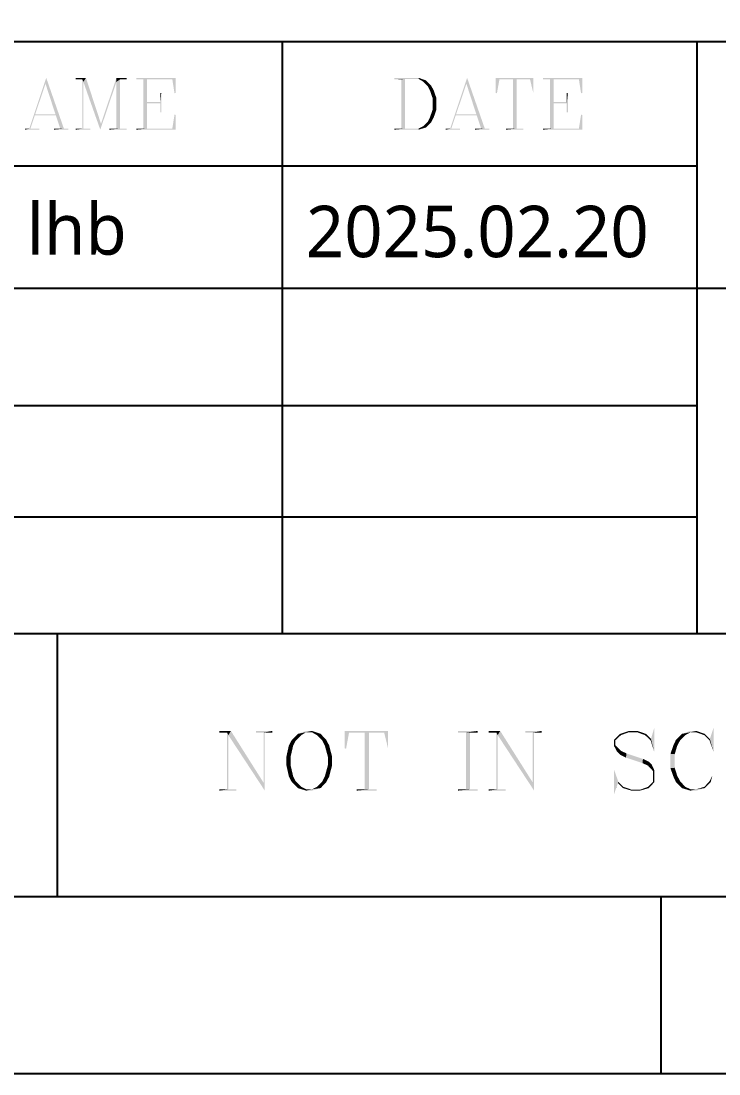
# Model space of a CAD drawing. Header units: millimetres. Extents: x 3150 to 3893, y 1403 to 2132.
# Drawn here: x 3486.77 to 3507.39, y 1489.98 to 1521.08 of the extents above; entities that cross this region are included whole.
import ezdxf

# ---------------------------------------------------------------- set-up
doc = ezdxf.new("R2010")
doc.units = ezdxf.units.MM
doc.layers.add('图框', color=7, linetype='Continuous', lineweight=15)
doc.styles.add('宋体', font='')
doc.styles.get('宋体').set_extended_font_data('Microsoft YaHei')

msp = doc.modelspace()

# ---------------------------------------------------------------- linework, layer by layer
at = {"lineweight": -3}
for p, q in [((3466.3059, 1520.4736), (3558.7906, 1520.4736)), ((3494.48, 1520.4736), (3494.48, 1502.99)), ((3506.7297, 1520.4736), (3506.7297, 1502.99)), ((3466.3059, 1516.7987), (3506.7297, 1516.7987)), ((3466.3059, 1513.1875), (3558.7906, 1513.1875)), ((3466.3059, 1509.7217), (3506.7297, 1509.7217)), ((3466.3059, 1506.4332), (3506.7297, 1506.4332)), ((3466.3059, 1502.99), (3558.7906, 1502.99)), ((3487.8317, 1502.99), (3487.8317, 1495.2052))]:
    msp.add_line(p, q, dxfattribs=at)
msp.add_lwpolyline([(3558.7906, 1495.2052), (3466.3059, 1495.2052), (3466.3059, 1531.9576), (3558.7906, 1531.9576)], close=True)
for points in [[(3487.4919, 1519.228), (3487.0141, 1517.9031), (3487.5136, 1519.4018)], [(3487.7851, 1518.3267), (3487.4919, 1519.228), (3487.5136, 1519.4018)], [(3487.796, 1518.2941), (3487.7851, 1518.3267), (3487.5136, 1519.4018)], [(3487.9263, 1517.9031), (3487.796, 1518.2941), (3487.5136, 1519.4018)], [(3487.9263, 1517.9031), (3487.5136, 1519.4018), (3488.0349, 1517.9031)], [(3488.6864, 1519.4018), (3488.3824, 1519.3583), (3488.3824, 1519.4018)], [(3488.5778, 1519.3583), (3488.3824, 1519.3583), (3488.6864, 1519.4018)], [(3488.6104, 1519.2823), (3488.5778, 1519.3583), (3488.6864, 1519.4018)], [(3488.6104, 1519.2823), (3488.5778, 1517.9031), (3488.5778, 1519.3583)], [(3488.6104, 1519.2823), (3488.6864, 1519.4018), (3489.1317, 1518.0443)], [(3489.5878, 1519.2823), (3489.1317, 1518.0443), (3489.5878, 1519.4018)], [(3489.5878, 1519.4018), (3489.8919, 1519.4018), (3489.6964, 1519.3583)], [(3489.5878, 1519.4018), (3489.6964, 1519.3583), (3489.5878, 1519.2823)], [(3489.5878, 1517.9031), (3489.5878, 1519.2823), (3489.6964, 1519.3583)], [(3489.5878, 1517.9031), (3489.6964, 1519.3583), (3489.6964, 1517.9031)], [(3489.6964, 1519.3583), (3489.8919, 1519.4018), (3489.8919, 1519.3583)], [(3491.3362, 1519.4018), (3490.1742, 1519.3583), (3490.1742, 1519.4018)], [(3490.3805, 1519.3583), (3490.1742, 1519.3583), (3491.3362, 1519.4018)], [(3490.4891, 1519.3583), (3490.3805, 1519.3583), (3491.3362, 1519.4018)], [(3490.4891, 1519.3583), (3490.4891, 1518.685), (3490.3805, 1517.9031)], [(3490.4891, 1519.3583), (3490.3805, 1517.9031), (3490.3805, 1519.3583)], [(3491.2385, 1519.3583), (3490.4891, 1519.3583), (3491.3362, 1519.4018)], [(3491.2385, 1519.3583), (3491.3362, 1519.4018), (3491.3362, 1518.9565)], [(3491.3362, 1518.9565), (3491.3036, 1518.9457), (3491.2385, 1519.3583)], [(3498.5144, 1519.4018), (3498.1126, 1519.3692), (3497.7976, 1519.3583)], [(3498.5144, 1519.4018), (3497.7976, 1519.3583), (3497.7976, 1519.4018)], [(3498.004, 1519.3583), (3497.7976, 1519.3583), (3498.1126, 1519.3692)], [(3498.004, 1517.9031), (3498.004, 1519.3583), (3498.1126, 1519.3692)], [(3498.004, 1517.9031), (3498.1126, 1519.3692), (3498.1126, 1517.9031)], [(3498.5144, 1519.3692), (3498.1126, 1519.3692), (3498.5144, 1519.4018)], [(3498.5144, 1519.3692), (3498.5144, 1519.4018), (3498.7316, 1519.3258)], [(3498.7316, 1519.3258), (3498.6447, 1519.2932), (3498.5144, 1519.3692)], [(3498.6447, 1519.2932), (3498.7316, 1519.3258), (3498.8836, 1519.1737)], [(3498.8836, 1519.1737), (3498.7859, 1519.152), (3498.6447, 1519.2932)], [(3499.9261, 1519.228), (3499.4483, 1517.9031), (3499.9479, 1519.4018)], [(3500.2193, 1518.3267), (3499.9261, 1519.228), (3499.9479, 1519.4018)], [(3500.2302, 1518.2941), (3500.2193, 1518.3267), (3499.9479, 1519.4018)], [(3500.3605, 1517.9031), (3500.2302, 1518.2941), (3499.9479, 1519.4018)], [(3500.3605, 1517.9031), (3499.9479, 1519.4018), (3500.4691, 1517.9031)], [(3500.7949, 1519.4018), (3501.9026, 1519.4018), (3500.9035, 1519.3583)], [(3500.9035, 1519.3583), (3500.7949, 1518.9565), (3500.7949, 1519.4018)], [(3500.7949, 1518.9565), (3500.9035, 1519.3583), (3500.8275, 1518.9457)], [(3501.3053, 1519.3583), (3500.9035, 1519.3583), (3501.9026, 1519.4018)], [(3501.4139, 1519.3583), (3501.3053, 1519.3583), (3501.9026, 1519.4018)], [(3501.4139, 1519.3583), (3501.3053, 1517.9031), (3501.3053, 1519.3583)], [(3501.3053, 1517.9031), (3501.4139, 1519.3583), (3501.4139, 1517.9031)], [(3501.8048, 1519.3583), (3501.4139, 1519.3583), (3501.9026, 1519.4018)], [(3501.8048, 1519.3583), (3501.9026, 1519.4018), (3501.9026, 1518.9565)], [(3503.3469, 1519.4018), (3502.1849, 1519.3583), (3502.1849, 1519.4018)], [(3502.3913, 1519.3583), (3502.1849, 1519.3583), (3503.3469, 1519.4018)], [(3502.4999, 1519.3583), (3502.3913, 1519.3583), (3503.3469, 1519.4018)], [(3502.4999, 1519.3583), (3502.4999, 1518.685), (3502.3913, 1517.9031)], [(3502.4999, 1519.3583), (3502.3913, 1517.9031), (3502.3913, 1519.3583)], [(3503.2492, 1519.3583), (3502.4999, 1519.3583), (3503.3469, 1519.4018)], [(3503.2492, 1519.3583), (3503.3469, 1519.4018), (3503.3469, 1518.9565)], [(3503.3469, 1518.9565), (3503.3143, 1518.9457), (3503.2492, 1519.3583)], [(3487.4919, 1519.228), (3487.1878, 1518.3267), (3487.0141, 1517.9031)], [(3488.5778, 1517.9031), (3488.6104, 1519.2823), (3488.6104, 1517.9031)], [(3489.1317, 1518.0443), (3489.11, 1517.8706), (3488.6104, 1519.2823)], [(3489.1317, 1518.0443), (3489.5878, 1519.2823), (3489.11, 1517.8706)], [(3498.7859, 1519.152), (3498.8836, 1519.1737), (3498.9596, 1519.0325)], [(3498.9596, 1519.0325), (3498.851, 1519.0217), (3498.7859, 1519.152)], [(3498.851, 1519.0217), (3498.9596, 1519.0325), (3499.0356, 1518.8154)], [(3499.0356, 1518.8154), (3498.927, 1518.8045), (3498.851, 1519.0217)], [(3499.9261, 1519.228), (3499.6221, 1518.3267), (3499.4483, 1517.9031)], [(3490.4891, 1518.685), (3490.4891, 1518.6525), (3490.3805, 1517.9031)], [(3490.8801, 1518.6525), (3490.4891, 1518.6525), (3490.8801, 1518.685)], [(3490.4891, 1518.685), (3490.8801, 1518.685), (3490.4891, 1518.6525)], [(3490.9127, 1518.9565), (3490.8801, 1518.685), (3490.8801, 1518.9565)], [(3490.8801, 1518.6525), (3490.8801, 1518.685), (3490.9127, 1518.9565)], [(3490.8801, 1518.381), (3490.8801, 1518.6525), (3490.9127, 1518.9565)], [(3490.8801, 1518.381), (3490.9127, 1518.9565), (3490.9127, 1518.381)], [(3498.927, 1518.457), (3498.927, 1518.8045), (3499.0356, 1518.8154)], [(3498.927, 1518.457), (3499.0356, 1518.8154), (3499.0356, 1518.4461)], [(3502.4999, 1518.685), (3502.4999, 1518.6525), (3502.3913, 1517.9031)], [(3502.8908, 1518.6525), (3502.4999, 1518.6525), (3502.8908, 1518.685)], [(3502.4999, 1518.685), (3502.8908, 1518.685), (3502.4999, 1518.6525)], [(3502.9234, 1518.9565), (3502.8908, 1518.685), (3502.8908, 1518.9565)], [(3502.8908, 1518.6525), (3502.8908, 1518.685), (3502.9234, 1518.9565)], [(3502.8908, 1518.381), (3502.8908, 1518.6525), (3502.9234, 1518.9565)], [(3502.8908, 1518.381), (3502.9234, 1518.9565), (3502.9234, 1518.381)], [(3490.3805, 1517.9031), (3490.4891, 1518.6525), (3490.4891, 1517.9031)], [(3499.0356, 1518.4461), (3498.851, 1518.2398), (3498.927, 1518.457)], [(3498.851, 1518.2398), (3499.0356, 1518.4461), (3498.9596, 1518.2289)], [(3502.3913, 1517.9031), (3502.4999, 1518.6525), (3502.4999, 1517.9031)], [(3487.1878, 1518.3267), (3487.177, 1518.2941), (3487.0141, 1517.9031)], [(3487.0141, 1517.9031), (3487.177, 1518.2941), (3487.0466, 1517.9031)], [(3487.1878, 1518.3267), (3487.7851, 1518.3267), (3487.177, 1518.2941)], [(3487.796, 1518.2941), (3487.177, 1518.2941), (3487.7851, 1518.3267)], [(3491.3362, 1518.305), (3491.2385, 1517.9031), (3491.3036, 1518.3158)], [(3491.2385, 1517.9031), (3491.3362, 1518.305), (3491.3362, 1517.8706)], [(3498.8836, 1518.0878), (3498.6447, 1517.9683), (3498.7859, 1518.1095)], [(3498.6447, 1517.9683), (3498.8836, 1518.0878), (3498.7316, 1517.9357)], [(3498.9596, 1518.2289), (3498.7859, 1518.1095), (3498.851, 1518.2398)], [(3498.7859, 1518.1095), (3498.9596, 1518.2289), (3498.8836, 1518.0878)], [(3499.6221, 1518.3267), (3499.6112, 1518.2941), (3499.4483, 1517.9031)], [(3499.4483, 1517.9031), (3499.6112, 1518.2941), (3499.4809, 1517.9031)], [(3499.6221, 1518.3267), (3500.2193, 1518.3267), (3499.6112, 1518.2941)], [(3500.2302, 1518.2941), (3499.6112, 1518.2941), (3500.2193, 1518.3267)], [(3503.3469, 1518.305), (3503.2492, 1517.9031), (3503.3143, 1518.3158)], [(3503.2492, 1517.9031), (3503.3469, 1518.305), (3503.3469, 1517.8706)], [(3487.0466, 1517.9031), (3487.3073, 1517.9031), (3486.8837, 1517.8706)], [(3487.0141, 1517.9031), (3487.0466, 1517.9031), (3486.8837, 1517.8706)], [(3487.0141, 1517.9031), (3486.8837, 1517.8706), (3486.8837, 1517.9031)], [(3486.8837, 1517.8706), (3487.3073, 1517.9031), (3487.3073, 1517.8706)], [(3488.0349, 1517.9031), (3488.1652, 1517.9031), (3487.7417, 1517.8706)], [(3487.9263, 1517.9031), (3488.0349, 1517.9031), (3487.7417, 1517.8706)], [(3487.9263, 1517.9031), (3487.7417, 1517.8706), (3487.7417, 1517.9031)], [(3487.7417, 1517.8706), (3488.1652, 1517.9031), (3488.1652, 1517.8706)], [(3488.6104, 1517.9031), (3488.8168, 1517.9031), (3488.3824, 1517.8706)], [(3488.5778, 1517.9031), (3488.6104, 1517.9031), (3488.3824, 1517.8706)], [(3488.5778, 1517.9031), (3488.3824, 1517.8706), (3488.3824, 1517.9031)], [(3488.3824, 1517.8706), (3488.8168, 1517.9031), (3488.8168, 1517.8706)], [(3489.6964, 1517.9031), (3489.8919, 1517.9031), (3489.3815, 1517.8706)], [(3489.5878, 1517.9031), (3489.6964, 1517.9031), (3489.3815, 1517.8706)], [(3489.5878, 1517.9031), (3489.3815, 1517.8706), (3489.3815, 1517.9031)], [(3489.3815, 1517.8706), (3489.8919, 1517.9031), (3489.8919, 1517.8706)], [(3490.4891, 1517.9031), (3491.2385, 1517.9031), (3490.1742, 1517.8706)], [(3490.3805, 1517.9031), (3490.4891, 1517.9031), (3490.1742, 1517.8706)], [(3490.3805, 1517.9031), (3490.1742, 1517.8706), (3490.1742, 1517.9031)], [(3491.3362, 1517.8706), (3490.1742, 1517.8706), (3491.2385, 1517.9031)], [(3498.1126, 1517.9031), (3498.5144, 1517.9031), (3497.7976, 1517.8706)], [(3498.004, 1517.9031), (3498.1126, 1517.9031), (3497.7976, 1517.8706)], [(3498.004, 1517.9031), (3497.7976, 1517.8706), (3497.7976, 1517.9031)], [(3498.5144, 1517.8706), (3497.7976, 1517.8706), (3498.5144, 1517.9031)], [(3498.7316, 1517.9357), (3498.5144, 1517.9031), (3498.6447, 1517.9683)], [(3498.5144, 1517.9031), (3498.7316, 1517.9357), (3498.5144, 1517.8706)], [(3499.4809, 1517.9031), (3499.7415, 1517.9031), (3499.318, 1517.8706)], [(3499.4483, 1517.9031), (3499.4809, 1517.9031), (3499.318, 1517.8706)], [(3499.4483, 1517.9031), (3499.318, 1517.8706), (3499.318, 1517.9031)], [(3499.318, 1517.8706), (3499.7415, 1517.9031), (3499.7415, 1517.8706)], [(3500.4691, 1517.9031), (3500.5994, 1517.9031), (3500.1759, 1517.8706)], [(3500.3605, 1517.9031), (3500.4691, 1517.9031), (3500.1759, 1517.8706)], [(3500.3605, 1517.9031), (3500.1759, 1517.8706), (3500.1759, 1517.9031)], [(3500.1759, 1517.8706), (3500.5994, 1517.9031), (3500.5994, 1517.8706)], [(3501.4139, 1517.9031), (3501.6094, 1517.9031), (3501.099, 1517.8706)], [(3501.3053, 1517.9031), (3501.4139, 1517.9031), (3501.099, 1517.8706)], [(3501.3053, 1517.9031), (3501.099, 1517.8706), (3501.099, 1517.9031)], [(3501.099, 1517.8706), (3501.6094, 1517.9031), (3501.6094, 1517.8706)], [(3502.4999, 1517.9031), (3503.2492, 1517.9031), (3502.1849, 1517.8706)], [(3502.3913, 1517.9031), (3502.4999, 1517.9031), (3502.1849, 1517.8706)], [(3502.3913, 1517.9031), (3502.1849, 1517.8706), (3502.1849, 1517.9031)], [(3503.3469, 1517.8706), (3502.1849, 1517.8706), (3503.2492, 1517.9031)], [(3492.9688, 1500.1105), (3492.631, 1500.0604), (3492.631, 1500.1105)], [(3492.8562, 1500.0604), (3492.631, 1500.0604), (3492.9688, 1500.1105)], [(3492.8938, 1499.9853), (3492.8562, 1500.0604), (3492.9688, 1500.1105)], [(3492.8938, 1499.9853), (3492.8562, 1498.384), (3492.8562, 1500.0604)], [(3492.8938, 1499.9853), (3492.9688, 1500.1105), (3493.9321, 1498.5842)], [(3494.1948, 1500.1105), (3493.7069, 1500.0604), (3493.7069, 1500.1105)], [(3493.9321, 1500.0604), (3493.7069, 1500.0604), (3494.1948, 1500.1105)], [(3493.9696, 1500.0604), (3493.9321, 1500.0604), (3494.1948, 1500.1105)], [(3493.9696, 1500.0604), (3493.9321, 1498.5842), (3493.9321, 1500.0604)], [(3493.9321, 1498.5842), (3493.9696, 1500.0604), (3493.9696, 1498.3465)], [(3493.9696, 1500.0604), (3494.1948, 1500.1105), (3494.1948, 1500.0604)], [(3495.0455, 1499.9853), (3494.7703, 1499.8477), (3494.9454, 1500.0229)], [(3495.3583, 1500.1105), (3495.1956, 1500.0729), (3494.9454, 1500.0229)], [(3495.3583, 1500.1105), (3494.9454, 1500.0229), (3495.1956, 1500.1105)], [(3494.9454, 1500.0229), (3495.1956, 1500.0729), (3495.0455, 1499.9853)], [(3495.3583, 1500.0729), (3495.1956, 1500.0729), (3495.3583, 1500.1105)], [(3495.3583, 1500.0729), (3495.3583, 1500.1105), (3495.621, 1500.0229)], [(3495.621, 1500.0229), (3495.5084, 1499.9853), (3495.3583, 1500.0729)], [(3495.5084, 1499.9853), (3495.621, 1500.0229), (3495.7836, 1499.8477)], [(3496.3341, 1500.1105), (3497.6101, 1500.1105), (3496.4592, 1500.0604)], [(3496.4592, 1500.0604), (3496.3341, 1499.5975), (3496.3341, 1500.1105)], [(3496.3341, 1499.5975), (3496.4592, 1500.0604), (3496.3716, 1499.585)], [(3496.9221, 1500.0604), (3496.4592, 1500.0604), (3497.6101, 1500.1105)], [(3497.0472, 1500.0604), (3496.9221, 1500.0604), (3497.6101, 1500.1105)], [(3497.0472, 1500.0604), (3496.9221, 1498.384), (3496.9221, 1500.0604)], [(3496.9221, 1498.384), (3497.0472, 1500.0604), (3497.0472, 1498.384)], [(3497.4975, 1500.0604), (3497.0472, 1500.0604), (3497.6101, 1500.1105)], [(3497.4975, 1500.0604), (3497.6101, 1500.1105), (3497.6101, 1499.5975)], [(3500.2623, 1500.1105), (3499.6743, 1500.0604), (3499.6743, 1500.1105)], [(3499.912, 1500.0604), (3499.6743, 1500.0604), (3500.2623, 1500.1105)], [(3500.0371, 1500.0604), (3499.912, 1500.0604), (3500.2623, 1500.1105)], [(3500.0371, 1500.0604), (3499.912, 1498.384), (3499.912, 1500.0604)], [(3499.912, 1498.384), (3500.0371, 1500.0604), (3500.0371, 1498.384)], [(3500.0371, 1500.0604), (3500.2623, 1500.1105), (3500.2623, 1500.0604)], [(3500.9253, 1500.1105), (3500.5876, 1500.0604), (3500.5876, 1500.1105)], [(3500.8127, 1500.0604), (3500.5876, 1500.0604), (3500.9253, 1500.1105)], [(3500.8503, 1499.9853), (3500.8127, 1500.0604), (3500.9253, 1500.1105)], [(3500.8503, 1499.9853), (3500.8127, 1498.384), (3500.8127, 1500.0604)], [(3500.8503, 1499.9853), (3500.9253, 1500.1105), (3501.8886, 1498.5842)], [(3502.1513, 1500.1105), (3501.6634, 1500.0604), (3501.6634, 1500.1105)], [(3501.8886, 1500.0604), (3501.6634, 1500.0604), (3502.1513, 1500.1105)], [(3501.9262, 1500.0604), (3501.8886, 1500.0604), (3502.1513, 1500.1105)], [(3501.9262, 1500.0604), (3501.8886, 1498.5842), (3501.8886, 1500.0604)], [(3501.8886, 1498.5842), (3501.9262, 1500.0604), (3501.9262, 1498.3465)], [(3501.9262, 1500.0604), (3502.1513, 1500.1105), (3502.1513, 1500.0604)], [(3504.4908, 1499.9853), (3504.2906, 1499.8477), (3504.4657, 1500.0229)], [(3504.7285, 1500.0729), (3504.4657, 1500.0229), (3504.7285, 1500.1105)], [(3504.4657, 1500.0229), (3504.7285, 1500.0729), (3504.4908, 1499.9853)], [(3504.7285, 1500.1105), (3504.9787, 1500.1105), (3504.7285, 1500.0729)], [(3504.9662, 1500.0729), (3504.7285, 1500.0729), (3504.9787, 1500.1105)], [(3504.9662, 1500.0729), (3504.9787, 1500.1105), (3505.2289, 1500.0229)], [(3505.2289, 1500.0229), (3505.2039, 1499.9853), (3504.9662, 1500.0729)], [(3505.2039, 1499.9853), (3505.2289, 1500.0229), (3505.379, 1499.8728)], [(3505.379, 1499.8728), (3505.4791, 1500.2105), (3505.4791, 1499.4849)], [(3506.3923, 1499.9853), (3506.1171, 1499.8477), (3506.2922, 1500.0229)], [(3506.7176, 1500.1105), (3506.555, 1500.0729), (3506.2922, 1500.0229)], [(3506.7176, 1500.1105), (3506.2922, 1500.0229), (3506.5424, 1500.1105)], [(3506.2922, 1500.0229), (3506.555, 1500.0729), (3506.3923, 1499.9853)], [(3506.7051, 1500.0729), (3506.555, 1500.0729), (3506.7176, 1500.1105)], [(3506.7051, 1500.0729), (3506.7176, 1500.1105), (3506.9678, 1500.0229)], [(3506.9678, 1500.0229), (3506.9553, 1499.9853), (3506.7051, 1500.0729)], [(3506.9553, 1499.9853), (3506.9678, 1500.0229), (3507.1179, 1499.8728)], [(3507.1179, 1499.8728), (3507.2305, 1500.2105), (3507.2305, 1499.4849)], [(3492.8562, 1498.384), (3492.8938, 1499.9853), (3492.8938, 1498.384)], [(3493.9321, 1498.5842), (3493.9696, 1498.3465), (3492.8938, 1499.9853)], [(3494.8829, 1499.8227), (3494.6827, 1499.6851), (3494.7703, 1499.8477)], [(3494.6827, 1499.6851), (3494.8829, 1499.8227), (3494.8078, 1499.6726)], [(3494.7703, 1499.8477), (3495.0455, 1499.9853), (3494.8829, 1499.8227)], [(3495.7836, 1499.8477), (3495.671, 1499.8227), (3495.5084, 1499.9853)], [(3495.671, 1499.8227), (3495.7836, 1499.8477), (3495.8712, 1499.6851)], [(3495.8712, 1499.6851), (3495.7461, 1499.6726), (3495.671, 1499.8227)], [(3500.8127, 1498.384), (3500.8503, 1499.9853), (3500.8503, 1498.384)], [(3501.8886, 1498.5842), (3501.9262, 1498.3465), (3500.8503, 1499.9853)], [(3504.2906, 1499.8477), (3504.4908, 1499.9853), (3504.3281, 1499.8352)], [(3504.3281, 1499.8352), (3504.2906, 1499.6601), (3504.2906, 1499.8477)], [(3504.3281, 1499.8352), (3504.3281, 1499.6851), (3504.2906, 1499.6601)], [(3505.379, 1499.8728), (3505.3665, 1499.8352), (3505.2039, 1499.9853)], [(3505.4791, 1499.4849), (3505.3665, 1499.8352), (3505.379, 1499.8728)], [(3506.2422, 1499.8352), (3506.042, 1499.6851), (3506.1171, 1499.8477)], [(3506.042, 1499.6851), (3506.2422, 1499.8352), (3506.1546, 1499.6726)], [(3506.1171, 1499.8477), (3506.3923, 1499.9853), (3506.2422, 1499.8352)], [(3507.1179, 1499.8728), (3507.1054, 1499.8352), (3506.9553, 1499.9853)], [(3507.2305, 1499.4849), (3507.1054, 1499.8352), (3507.1179, 1499.8728)], [(3494.8078, 1499.6726), (3494.6077, 1499.3473), (3494.6827, 1499.6851)], [(3494.6077, 1499.3473), (3494.8078, 1499.6726), (3494.7328, 1499.3473)], [(3495.8337, 1499.3473), (3495.7461, 1499.6726), (3495.8712, 1499.6851)], [(3495.8337, 1499.3473), (3495.8712, 1499.6851), (3495.9588, 1499.3473)], [(3504.2906, 1499.6601), (3504.3281, 1499.6851), (3504.4908, 1499.5225)], [(3504.4908, 1499.5225), (3504.3782, 1499.4974), (3504.2906, 1499.6601)], [(3504.3782, 1499.4974), (3504.4908, 1499.5225), (3504.6534, 1499.4474)], [(3504.6534, 1499.4474), (3504.4657, 1499.4099), (3504.3782, 1499.4974)], [(3504.6409, 1499.3223), (3504.4657, 1499.4099), (3504.6534, 1499.4474)], [(3504.6409, 1499.3223), (3504.6534, 1499.4474), (3505.1413, 1499.2848)], [(3506.1546, 1499.6726), (3505.9545, 1499.4349), (3506.042, 1499.6851)], [(3505.9545, 1499.4349), (3506.1546, 1499.6726), (3506.0796, 1499.4224)], [(3506.0796, 1499.4224), (3505.9545, 1499.0095), (3505.9545, 1499.4349)], [(3506.0796, 1499.4224), (3506.0796, 1499.0221), (3505.9545, 1499.0095)], [(3494.7328, 1499.3473), (3494.6077, 1499.0971), (3494.6077, 1499.3473)], [(3494.6077, 1499.0971), (3494.7328, 1499.3473), (3494.7328, 1499.0971)], [(3494.7328, 1499.0971), (3494.6827, 1498.7593), (3494.6077, 1499.0971)], [(3494.7328, 1499.0971), (3494.8078, 1498.7719), (3494.6827, 1498.7593)], [(3495.9588, 1499.0971), (3495.7461, 1498.7719), (3495.8337, 1499.0971)], [(3495.7461, 1498.7719), (3495.9588, 1499.0971), (3495.8712, 1498.7593)], [(3495.9588, 1499.3473), (3495.8337, 1499.0971), (3495.8337, 1499.3473)], [(3495.8337, 1499.0971), (3495.9588, 1499.3473), (3495.9588, 1499.0971)], [(3505.1413, 1499.2848), (3505.1288, 1499.1597), (3504.6409, 1499.3223)], [(3505.1413, 1499.2848), (3505.3164, 1499.1972), (3505.1288, 1499.1597)], [(3505.1288, 1499.1597), (3505.3164, 1499.1972), (3505.404, 1499.1096)], [(3505.404, 1499.1096), (3505.2914, 1499.0846), (3505.1288, 1499.1597)], [(3505.2914, 1499.0846), (3505.404, 1499.1096), (3505.4791, 1498.947)], [(3505.4791, 1498.947), (3505.4415, 1498.922), (3505.2914, 1499.0846)], [(3494.6827, 1498.7593), (3494.8078, 1498.7719), (3494.8829, 1498.6217)], [(3495.8712, 1498.7593), (3495.671, 1498.6217), (3495.7461, 1498.7719)], [(3504.4157, 1498.6092), (3504.2906, 1498.2464), (3504.2906, 1498.9595)], [(3505.4415, 1498.6092), (3505.4415, 1498.922), (3505.4791, 1498.947)], [(3505.4415, 1498.6092), (3505.4791, 1498.947), (3505.4791, 1498.5967)], [(3505.9545, 1499.0095), (3506.0796, 1499.0221), (3506.1546, 1498.7844)], [(3506.1546, 1498.7844), (3506.042, 1498.7593), (3505.9545, 1499.0095)], [(3506.042, 1498.7593), (3506.1546, 1498.7844), (3506.2422, 1498.6217)], [(3507.1054, 1498.6217), (3507.193, 1498.7844), (3507.1429, 1498.5967)], [(3494.8829, 1498.6217), (3494.7703, 1498.5967), (3494.6827, 1498.7593)], [(3494.7703, 1498.5967), (3494.8829, 1498.6217), (3495.0455, 1498.4591)], [(3495.0455, 1498.4591), (3494.9454, 1498.4216), (3494.7703, 1498.5967)], [(3494.9454, 1498.4216), (3495.0455, 1498.4591), (3495.1956, 1498.384)], [(3495.621, 1498.4216), (3495.3583, 1498.384), (3495.5084, 1498.4591)], [(3495.7836, 1498.5967), (3495.5084, 1498.4591), (3495.671, 1498.6217)], [(3495.5084, 1498.4591), (3495.7836, 1498.5967), (3495.621, 1498.4216)], [(3495.671, 1498.6217), (3495.8712, 1498.7593), (3495.7836, 1498.5967)], [(3504.4157, 1498.6092), (3504.4032, 1498.5717), (3504.2906, 1498.2464)], [(3504.4032, 1498.5717), (3504.4157, 1498.6092), (3504.5658, 1498.4591)], [(3504.5658, 1498.4591), (3504.5533, 1498.4216), (3504.4032, 1498.5717)], [(3504.5533, 1498.4216), (3504.5658, 1498.4591), (3504.816, 1498.3715)], [(3505.3164, 1498.4216), (3505.0537, 1498.3715), (3505.2914, 1498.4591)], [(3505.4791, 1498.5967), (3505.2914, 1498.4591), (3505.4415, 1498.6092)], [(3505.2914, 1498.4591), (3505.4791, 1498.5967), (3505.3164, 1498.4216)], [(3506.2422, 1498.6217), (3506.1171, 1498.5967), (3506.042, 1498.7593)], [(3506.1171, 1498.5967), (3506.2422, 1498.6217), (3506.3923, 1498.4591)], [(3506.3923, 1498.4591), (3506.2922, 1498.4216), (3506.1171, 1498.5967)], [(3506.2922, 1498.4216), (3506.3923, 1498.4591), (3506.555, 1498.384)], [(3506.9678, 1498.4216), (3506.7051, 1498.384), (3506.9553, 1498.4591)], [(3507.1429, 1498.5967), (3506.9553, 1498.4591), (3507.1054, 1498.6217)], [(3506.9553, 1498.4591), (3507.1429, 1498.5967), (3506.9678, 1498.4216)], [(3492.8938, 1498.384), (3493.1314, 1498.384), (3492.631, 1498.3465)], [(3492.8562, 1498.384), (3492.8938, 1498.384), (3492.631, 1498.3465)], [(3492.8562, 1498.384), (3492.631, 1498.3465), (3492.631, 1498.384)], [(3492.631, 1498.3465), (3493.1314, 1498.384), (3493.1314, 1498.3465)], [(3495.1956, 1498.384), (3495.1956, 1498.3465), (3494.9454, 1498.4216)], [(3495.1956, 1498.3465), (3495.3583, 1498.384), (3495.621, 1498.4216)], [(3495.1956, 1498.3465), (3495.621, 1498.4216), (3495.3583, 1498.3465)], [(3495.1956, 1498.384), (3495.3583, 1498.384), (3495.1956, 1498.3465)], [(3497.0472, 1498.384), (3497.2723, 1498.384), (3496.6844, 1498.3465)], [(3496.9221, 1498.384), (3497.0472, 1498.384), (3496.6844, 1498.3465)], [(3496.9221, 1498.384), (3496.6844, 1498.3465), (3496.6844, 1498.384)], [(3496.6844, 1498.3465), (3497.2723, 1498.384), (3497.2723, 1498.3465)], [(3500.0371, 1498.384), (3500.2623, 1498.384), (3499.6743, 1498.3465)], [(3499.912, 1498.384), (3500.0371, 1498.384), (3499.6743, 1498.3465)], [(3499.912, 1498.384), (3499.6743, 1498.3465), (3499.6743, 1498.384)], [(3499.6743, 1498.3465), (3500.2623, 1498.384), (3500.2623, 1498.3465)], [(3500.8503, 1498.384), (3501.088, 1498.384), (3500.5876, 1498.3465)], [(3500.8127, 1498.384), (3500.8503, 1498.384), (3500.5876, 1498.3465)], [(3500.8127, 1498.384), (3500.5876, 1498.3465), (3500.5876, 1498.384)], [(3500.5876, 1498.3465), (3501.088, 1498.384), (3501.088, 1498.3465)], [(3504.816, 1498.3715), (3504.8035, 1498.3465), (3504.5533, 1498.4216)], [(3504.816, 1498.3715), (3505.0537, 1498.3715), (3504.8035, 1498.3465)], [(3505.0537, 1498.3465), (3504.8035, 1498.3465), (3505.0537, 1498.3715)], [(3505.0537, 1498.3715), (3505.3164, 1498.4216), (3505.0537, 1498.3465)], [(3506.555, 1498.384), (3506.5424, 1498.3465), (3506.2922, 1498.4216)], [(3506.5424, 1498.3465), (3506.7051, 1498.384), (3506.9678, 1498.4216)], [(3506.5424, 1498.3465), (3506.9678, 1498.4216), (3506.7176, 1498.3465)], [(3506.555, 1498.384), (3506.7051, 1498.384), (3506.5424, 1498.3465)]]:
    msp.add_solid(points, dxfattribs=at)
at = {"layer": '图框', "lineweight": -3}
for points in [[(3564.5407, 1695.633), (3564.5407, 1489.9779), (3300.2958, 1489.9779), (3300.2958, 1695.633)], [(3306.0459, 1690.4057), (3558.7906, 1690.4057), (3558.7906, 1495.2052), (3306.0459, 1495.2052)]]:
    msp.add_lwpolyline(points, close=True, dxfattribs=at)
msp.add_lwpolyline([(3505.6714, 1495.2052), (3505.6714, 1489.9779)], dxfattribs=at)

# ---------------------------------------------------------------- texts
at = {"lineweight": -3, "attachment_point": 1, "style": '宋体'}
for s, insert, char_height in [('lhb', (3486.9369, 1515.6986), 1.52141), ('2025.{\\C1;02.20}', (3495.1833, 1515.6246), 1.521407)]:
    msp.add_mtext(s, dxfattribs=dict(at, insert=insert, char_height=char_height))

doc.saveas('drawing.dxf')
